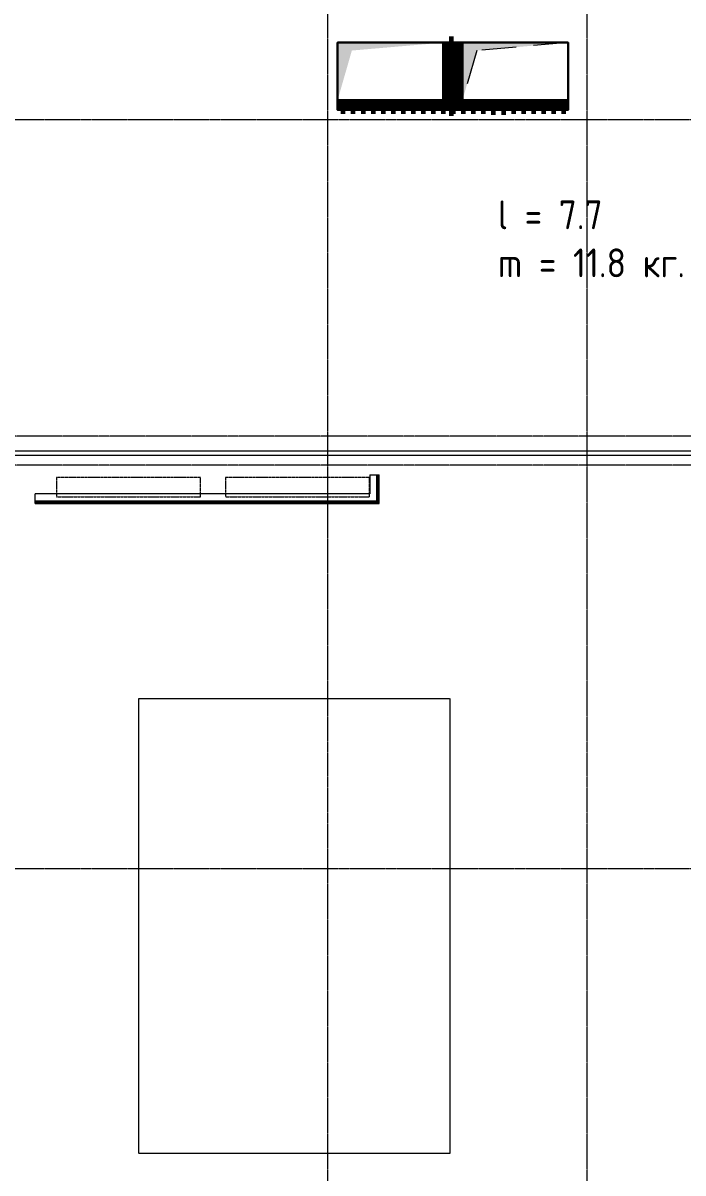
# Model space of a CAD drawing. Header units: millimetres. Extents: x -65509 to 912790, y 446 to 713294.
# Drawn here: x 206022 to 212893, y 388404 to 400382 of the extents above; entities that cross this region are included whole.
import ezdxf

# ---------------------------------------------------------------- set-up
doc = ezdxf.new("R2010")
doc.units = ezdxf.units.MM
for name, pattern in [('CENTER2', [28.575, 19.05, -3.175, 3.175, -3.175]), ('HIDDEN', [9.525, 6.35, -3.175]), ('HIDDEN2', [4.7625, 3.175, -1.5875])]:
    doc.linetypes.add(name, pattern=pattern)
for name, color, linetype, lineweight in [('10.5) Арматура', 6, 'Continuous', 60), ('10.6) Диафрагмы', 90, 'Continuous', 30), ('АР_Кровля_разуклонка', 4, 'Continuous', 9), ('ДШ_КР', 250, 'Continuous', 35), ('Зашивки ГКЛ на всю высоту', 250, 'Continuous', 25), ('ОВ_Классы', 250, 'Continuous', 0), ('ОВ_Шахты', 250, 'Continuous', 5), ('РД_Оси_100', 250, 'Continuous', 0)]:
    doc.layers.add(name, color=color, linetype=linetype, lineweight=lineweight)
doc.layers.add('АР_Отопительные приборы', color=1, linetype='HIDDEN2', lineweight=0, true_color=0xff0000)
doc.styles.add('СПДС', font='isocpeur.ttf', dxfattribs={"width": 0.9})

# ---------------------------------------------------------------- blocks, each defined once
blk = doc.blocks.new('СОШ_2200_АР_ОСИ_М100_28.05.24')
at = {"layer": 'РД_Оси_100', "linetype": 'CENTER2'}
for p, q in [((91800, -6155), (91800, 139938.679)), ((94500, -6155), (94500, 139938.679)), ((-5954.958, 104100), (119910, 104100)), ((-5954.958, 96300), (119910, 96300))]:
    blk.add_line(p, q, dxfattribs=at)
for points in [[(119910, 100950), (119410, 100800), (-5454.958, 100800), (-5954.958, 100950)], [(119910, 100350), (119410, 100500), (-5454.958, 100500), (-5954.958, 100350)]]:
    blk.add_lwpolyline(points, dxfattribs=at)
blk = doc.blocks.new('otv')
at = {"linetype": 'Continuous'}
blk.add_lwpolyline([(0, -1), (0, 0), (1, 0), (1, -1)], close=True, dxfattribs=at)
blk.add_solid([(0, -1), (0, 0), (0.135, -0.137), (1, 0)], dxfattribs=at)
blk = doc.blocks.new('otv пунктир')
at = {"linetype": 'HIDDEN', "ltscale": 0.07}
blk.add_lwpolyline([(0, 0), (0, 1), (1, 1), (1, 0)], close=True, dxfattribs=at)
blk.add_lwpolyline([(0, 1), (0.135, 0.137), (1, 0)], dxfattribs=at)
blk = doc.blocks.new('Bottom_R_1500')
at = {"layer": 'АР_Отопительные приборы'}
blk.add_lwpolyline([(-750, -100), (750, -100), (750, 100), (-750, 100)], close=True, dxfattribs=at)

msp = doc.modelspace()

# ---------------------------------------------------------------- hatches: boundary and pattern name
at = {"layer": '10.6) Диафрагмы'}
h = msp.add_hatch(dxfattribs=at)
h.set_pattern_fill('ANSI31', color=256)
h.paths.add_polyline_path([(210597.158, 400176.733), (210397.158, 400176.733), (210397.158, 399577.032), (209297.155, 399577.032), (209297.155, 399476.733), (211697.158, 399476.733), (211697.158, 399576.733), (210597.158, 399576.733)])

# ---------------------------------------------------------------- linework, layer by layer
at = {"layer": '10.5) Арматура'}
for points in [[(210481.604, 399414.003), (210481.604, 400242.658)], [(210397.158, 400105.544), (210597.158, 400105.544)], [(210397.158, 400001.245), (210597.158, 400001.245)], [(210397.158, 399896.945), (210597.158, 399896.945)], [(210397.158, 399792.645), (210597.158, 399792.645)], [(210397.158, 399688.345), (210597.158, 399688.345)], [(210397.158, 399584.045), (210597.158, 399584.045)], [(209297.155, 399516.077), (211697.158, 399516.077)], [(209356.613, 399434.452), (209356.613, 399577.032)], [(209460.973, 399434.452), (209460.973, 399577.032)], [(209565.333, 399434.452), (209565.333, 399577.032)], [(209669.693, 399434.452), (209669.693, 399577.032)], [(209774.053, 399434.452), (209774.053, 399577.032)], [(209878.413, 399434.452), (209878.413, 399577.032)], [(209982.773, 399434.452), (209982.773, 399577.032)], [(210087.132, 399434.452), (210087.132, 399577.032)], [(210191.492, 399434.452), (210191.492, 399577.032)], [(210295.852, 399434.452), (210295.852, 399577.032)], [(210400.212, 399434.452), (210400.212, 399577.032)], [(210504.572, 399434.452), (210504.572, 399577.032)], [(210608.932, 399434.452), (210608.932, 399577.032)], [(210713.292, 399434.452), (210713.292, 399577.032)], [(210817.652, 399434.452), (210817.652, 399577.032)], [(210922.012, 399424.117), (210922.012, 399566.697)], [(211026.372, 399424.117), (211026.372, 399566.697)], [(211130.731, 399434.452), (211130.731, 399577.032)], [(211235.091, 399434.452), (211235.091, 399577.032)], [(211339.451, 399434.452), (211339.451, 399577.032)], [(211443.811, 399434.452), (211443.811, 399577.032)], [(211548.171, 399434.452), (211548.171, 399577.032)], [(211652.531, 399434.452), (211652.531, 399577.032)]]:
    msp.add_lwpolyline(points, dxfattribs=at)
at = {"layer": '10.6) Диафрагмы'}
for points in [[(211697.158, 400176.733), (209297.155, 400176.733), (209297.155, 399476.733), (211697.158, 399476.733)], [(209297.158, 400177.032), (210397.158, 400177.032), (210397.158, 399577.032), (209297.158, 399577.032)], [(210597.158, 399576.733), (211697.158, 399576.733), (211697.158, 400176.733), (210597.158, 400176.733)]]:
    msp.add_lwpolyline(points, close=True, dxfattribs=at)
at = {"layer": 'АР_Кровля_разуклонка', "linetype": 'HIDDEN', "lineweight": 0}
msp.add_lwpolyline([(207227.159, 393346.733), (210467.159, 393346.733), (210467.159, 388606.733), (207227.159, 388606.733)], close=True, dxfattribs=at)
at = {"layer": 'ДШ_КР', "lineweight": 0}
msp.add_lwpolyline([(154797.159, 395926.733), (232352.159, 395926.733), (232352.159, 395876.733), (154797.159, 395876.733)], close=True, dxfattribs=at)
at = {"layer": 'Зашивки ГКЛ на всю высоту', "color": 82, "linetype": 'Continuous', "lineweight": 0, "true_color": 0x21d605}
for p, q in [((209631.497, 395676.733), (209731.497, 395676.733)), ((209631.497, 395676.733), (209631.497, 395476.733)), ((209706.497, 395676.733), (209706.497, 395401.733)), ((209706.497, 395401.733), (209706.497, 395676.733)), ((209718.997, 395676.733), (209718.997, 395389.233)), ((209718.997, 395389.233), (209718.997, 395676.733)), ((209731.497, 395376.733), (209731.497, 395676.733)), ((206147.159, 395376.733), (206147.159, 395476.733)), ((209631.497, 395476.733), (206147.159, 395476.733)), ((209706.497, 395401.733), (206147.159, 395401.733)), ((206147.159, 395401.733), (209706.497, 395401.733)), ((209718.997, 395389.233), (206147.159, 395389.233)), ((206147.159, 395389.233), (209718.997, 395389.233)), ((206147.159, 395376.733), (209731.497, 395376.733))]:
    msp.add_line(p, q, dxfattribs=at)

# ---------------------------------------------------------------- block references
at = {"layer": 'АР_Отопительные приборы', "rotation": 180}
for p in [(207120.084, 395546.736), (208878.615, 395546.736)]:
    msp.add_blockref('Bottom_R_1500', p, dxfattribs=at)
at = {"layer": 'ОВ_Классы', "xscale": 600, "yscale": 1100, "rotation": 270}
msp.add_blockref('otv пунктир', (210597.158, 400176.733), dxfattribs=at)
at = {"layer": 'ОВ_Шахты', "xscale": 1100, "yscale": 600}
for p in [(209297.158, 400177.032), (210597.158, 400177.032)]:
    msp.add_blockref('otv', p, dxfattribs=at)
at = {"layer": 'РД_Оси_100'}
msp.add_blockref('СОШ_2200_АР_ОСИ_М100_28.05.24', (117397.159, 295276.733), dxfattribs=at)

# ---------------------------------------------------------------- texts
at = {"layer": '10.5) Арматура', "lineweight": 25, "insert": (211940.064, 398133.412), "char_height": 300, "attachment_point": 5, "style": 'СПДС'}
msp.add_mtext('\\A1;\\pxql;l = 7.7 \\Pm = 11.8 кг.', dxfattribs=at)

doc.saveas('drawing.dxf')
